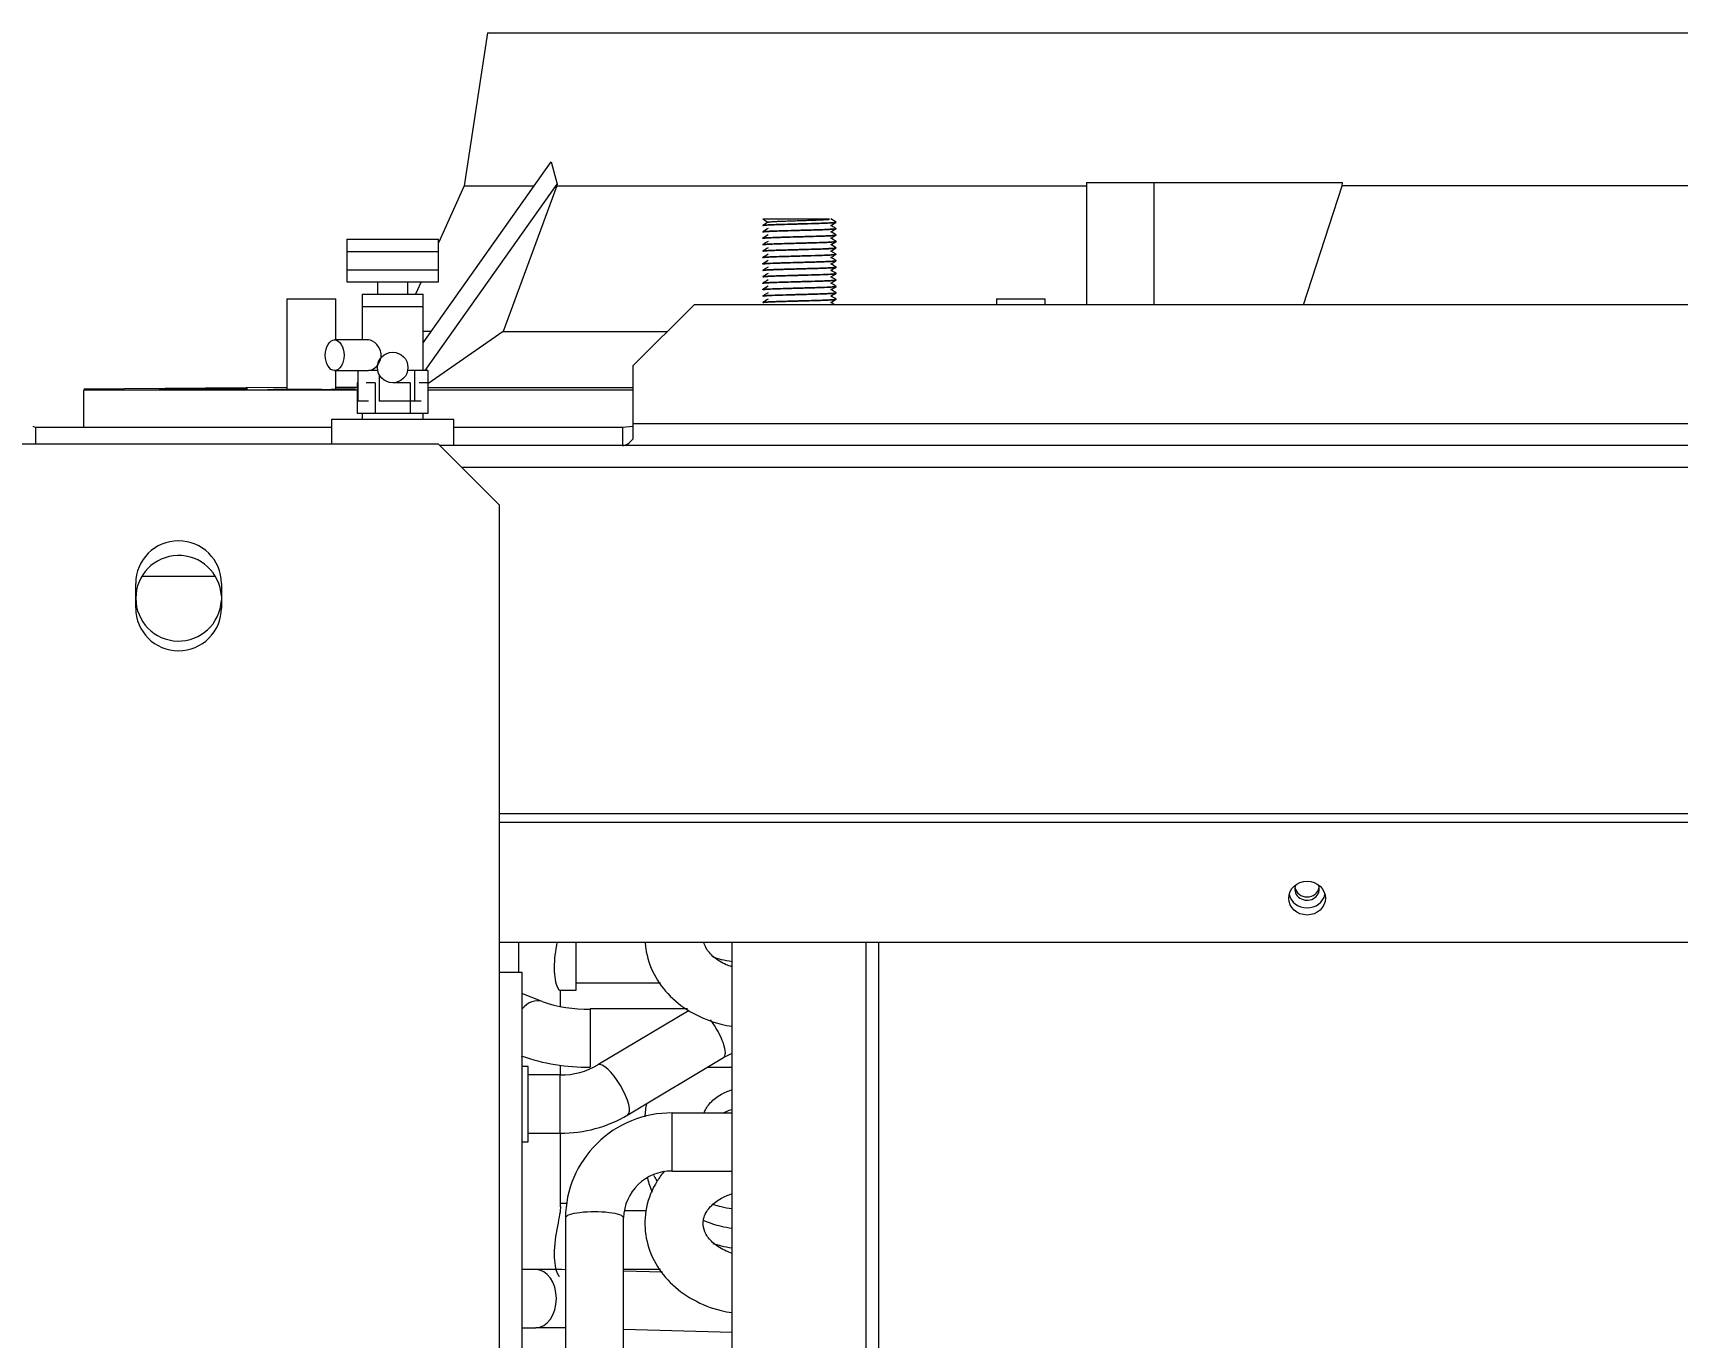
# Model space of a CAD drawing. Header units: millimetres. Extents: x 113490 to 142599, y -20467 to 115.
# Drawn here: x 137139.7 to 137408.5, y -6299.1 to -6085.7 of the extents above; entities that cross this region are included whole.
import ezdxf

# ---------------------------------------------------------------- set-up
doc = ezdxf.new("R2010")
doc.units = ezdxf.units.MM
doc.layers.add('DV2_0', color=7, linetype='Continuous')
doc.styles.get("Standard").update_dxf_attribs({"font": 'msyh.ttf'})
doc.dimstyles.new('ISO-25', dxfattribs={"dimtxt": 2.5, "dimasz": 2.5, "dimexe": 1.25, "dimexo": 0.625, "dimtad": 1, "dimtxsty": 'Standard', "dimcen": 2.5, "dimadec": 0, "dimazin": 0, "dimtfac": 1, "dimtmove": 0, "dimatfit": 3, "dimfxl": 1, "dimarcsym": 0})

# ---------------------------------------------------------------- blocks, each defined once
blk = doc.blocks.new('*D17')
at = {"color": 0, "lineweight": -2}
for p, q in [((137147.04, -5770.18), (136598.76, -5770.18)), ((136628.76, -5830.18), (136628.76, -8268.97)), ((137099.03, -8328.97), (136598.76, -8328.97))]:
    blk.add_line(p, q, dxfattribs=at)
at = {"color": 0}
for points in [[(136618.76, -5830.18), (136638.76, -5830.18), (136628.76, -5770.18)], [(136618.76, -8268.97), (136638.76, -8268.97), (136628.76, -8328.97)]]:
    blk.add_solid(points, dxfattribs=at)
at = {"layer": 'Defpoints', "color": 0}
for p in [(137148.04, -5770.18), (136628.76, -8328.97), (137100.03, -8328.97)]:
    blk.add_point(p, dxfattribs=at)
at = {"color": 0, "insert": (136582.93, -7049.57), "char_height": 50, "attachment_point": 5, "rotation": 90}
blk.add_mtext('2560', dxfattribs=at)

msp = doc.modelspace()

# ---------------------------------------------------------------- linework, layer by layer
at = {"layer": 'DV2_0', "color": 7, "linetype": 'Continuous', "lineweight": 15}
for p, q in [((137214.04, -6085.69), (137210.23, -6110.72)), ((137214.04, -6085.69), (138145.04, -6085.69)), ((137203.54, -6136.37), (137224.44, -6106.81)), ((137224.44, -6106.81), (137225.42, -6110.43)), ((137203.85, -6140.93), (137225.42, -6110.43)), ((137225.42, -6110.43), (137225.38, -6110.72)), ((137311.99, -6110.18), (137323.01, -6110.18)), ((137311.99, -6110.18), (137311.99, -6130.18)), ((137323.01, -6110.18), (137323.01, -6130.18)), ((137323.01, -6110.18), (137353.84, -6110.18)), ((137353.78, -6110.72), (137353.84, -6110.18)), ((137210.23, -6110.72), (137206.04, -6120.04)), ((137210.23, -6110.72), (137221.68, -6110.72)), ((137225.38, -6110.72), (137216.63, -6134.55)), ((137225.38, -6110.72), (137311.99, -6110.72)), ((137347.48, -6130.18), (137353.78, -6110.72)), ((137561.26, -6110.72), (137353.78, -6110.72)), ((137259.04, -6116.17), (137259.44, -6116.4)), ((137259.04, -6117.16), (137259.04, -6117.21)), ((137259.04, -6118.21), (137259.04, -6118.26)), ((137269.96, -6116.18), (137259.07, -6116.18)), ((137259.44, -6116.4), (137259.9, -6116.66)), ((137271.03, -6116.63), (137270.17, -6116.13)), ((137271.03, -6117.68), (137270.17, -6117.18)), ((137271.04, -6117.73), (137271.04, -6117.68)), ((137191.04, -6119.43), (137206.04, -6119.43)), ((137191.04, -6119.43), (137191.04, -6124.43)), ((137206.04, -6124.43), (137206.04, -6119.43)), ((137259.91, -6118.75), (137259.04, -6119.25)), ((137259.04, -6119.26), (137259.04, -6119.31)), ((137259.04, -6120.31), (137259.04, -6120.36)), ((137270.17, -6119.29), (137271.03, -6118.79)), ((137270.17, -6120.34), (137271.03, -6119.84)), ((137271.03, -6120.83), (137270.17, -6120.33)), ((137271.04, -6118.78), (137271.04, -6118.73)), ((137271.04, -6119.83), (137271.04, -6119.78)), ((137271.04, -6120.88), (137271.04, -6120.83)), ((137191.04, -6121.43), (137206.04, -6121.43)), ((137191.04, -6121.43), (137191.04, -6126.43)), ((137206.04, -6126.43), (137206.04, -6121.43)), ((137259.04, -6121.36), (137259.04, -6121.41)), ((137259.04, -6122.41), (137259.04, -6122.46)), ((137259.91, -6122.95), (137259.04, -6123.45)), ((137259.04, -6123.46), (137259.04, -6123.51)), ((137271.03, -6121.88), (137270.17, -6121.38)), ((137271.04, -6121.93), (137271.04, -6121.88)), ((137271.04, -6122.98), (137271.04, -6122.93)), ((137191.04, -6124.43), (137206.04, -6124.43)), ((137191.04, -6126.43), (137206.04, -6126.43)), ((137196.04, -6126.43), (137196.04, -6128.43)), ((137196.04, -6126.43), (137196.04, -6128.43)), ((137201.04, -6128.43), (137201.04, -6126.43)), ((137201.04, -6128.43), (137201.04, -6126.43)), ((137203.17, -6126.43), (137202.27, -6128.43)), ((137259.91, -6124), (137259.04, -6124.5)), ((137259.04, -6124.51), (137259.04, -6124.56)), ((137259.04, -6125.56), (137259.04, -6125.61)), ((137259.04, -6126.61), (137259.04, -6126.66)), ((137270.17, -6125.59), (137271.03, -6125.09)), ((137271.04, -6126.08), (137270.17, -6125.58)), ((137270.17, -6126.64), (137271.03, -6126.14)), ((137271.04, -6124.03), (137271.04, -6123.98)), ((137271.04, -6125.08), (137271.04, -6125.03)), ((137271.04, -6126.13), (137271.04, -6126.08)), ((137181.26, -6129.18), (137189.26, -6129.18)), ((137181.26, -6129.18), (137181.26, -6144.07)), ((137189.26, -6135.93), (137189.26, -6129.18)), ((137193.54, -6128.43), (137203.54, -6128.43)), ((137193.54, -6128.43), (137193.54, -6135.93)), ((137203.54, -6140.93), (137203.54, -6128.43)), ((137259.91, -6127.15), (137259.04, -6127.65)), ((137259.04, -6127.66), (137259.04, -6127.71)), ((137259.91, -6128.2), (137259.04, -6128.7)), ((137259.04, -6128.71), (137259.04, -6128.76)), ((137271.04, -6127.18), (137271.04, -6127.13)), ((137271.04, -6128.23), (137271.04, -6128.18)), ((137271.04, -6129.28), (137271.04, -6129.23)), ((137297.24, -6129.18), (137305.24, -6129.18)), ((137297.24, -6129.18), (137297.24, -6130.18)), ((137305.24, -6130.18), (137305.24, -6129.18)), ((137193.54, -6130.43), (137203.54, -6130.43)), ((137193.54, -6130.43), (137193.54, -6135.93)), ((137203.54, -6140.93), (137203.54, -6130.43)), ((137247.81, -6130.18), (137237.81, -6140.18)), ((139238.39, -6130.18), (137247.81, -6130.18)), ((137259.04, -6129.76), (137259.04, -6129.81)), ((137270.86, -6130.18), (137270.17, -6129.78)), ((137204.82, -6134.55), (137203.54, -6134.55)), ((137216.63, -6134.55), (137204.26, -6143.11)), ((137216.63, -6134.55), (137243.43, -6134.55)), ((137194.59, -6135.93), (137189.05, -6135.93)), ((137189.05, -6140.93), (137194.59, -6140.93)), ((137189.26, -6144), (137189.26, -6140.93)), ((137192.82, -6140.93), (137192.82, -6145.93)), ((137196.09, -6140.93), (137194.59, -6140.93)), ((137196.35, -6141.65), (137196.35, -6145.93)), ((137202.08, -6140.93), (137200.99, -6140.93)), ((137203.17, -6140.93), (137202.08, -6140.93)), ((137202.08, -6140.93), (137202.08, -6145.93)), ((137204.26, -6140.93), (137203.17, -6140.93)), ((137204.26, -6140.93), (137204.26, -6142.93)), ((137237.81, -6140.18), (137237.81, -6149.58)), ((137181.26, -6143.7), (137148.04, -6143.99)), ((137148.04, -6150.18), (137148.04, -6144.16)), ((137192.82, -6144.16), (137148.04, -6144.16)), ((137167.15, -6143.9), (137165.49, -6143.91)), ((137167.98, -6143.91), (137169.65, -6143.9)), ((137186.93, -6144.02), (137188.5, -6144.01)), ((137192.82, -6143.68), (137189.26, -6143.68)), ((137192.82, -6142.93), (137192.76, -6142.93)), ((137192.76, -6142.93), (137192.76, -6147.93)), ((137195.65, -6142.93), (137194.21, -6142.93)), ((137195.65, -6142.93), (137195.65, -6147.93)), ((137201.42, -6142.93), (137198.54, -6142.93)), ((137201.42, -6142.93), (137201.42, -6147.93)), ((137204.31, -6142.93), (137202.87, -6142.93)), ((137204.26, -6143.68), (137237.86, -6143.68)), ((137237.81, -6144.16), (137204.26, -6144.16)), ((137204.31, -6142.93), (137204.31, -6147.93)), ((137194.21, -6147.93), (137192.76, -6147.93)), ((137194.59, -6145.93), (137192.82, -6145.93)), ((137193.54, -6147.93), (137193.54, -6148.93)), ((137193.54, -6147.93), (137193.54, -6148.93)), ((137195.65, -6147.93), (137194.21, -6147.93)), ((137198.54, -6147.93), (137195.65, -6147.93)), ((137199.22, -6145.93), (137196.35, -6145.93)), ((137201.42, -6147.93), (137198.54, -6147.93)), ((137202.08, -6145.93), (137199.22, -6145.93)), ((137202.87, -6147.93), (137201.42, -6147.93)), ((137203.17, -6145.93), (137202.08, -6145.93)), ((137204.31, -6147.93), (137202.87, -6147.93)), ((137203.54, -6148.93), (137203.54, -6147.93)), ((137203.54, -6148.93), (137203.54, -6147.93)), ((137140.14, -6150.18), (137188.54, -6150.18)), ((137140.14, -6150.18), (137140.14, -6152.97)), ((137208.54, -6148.93), (137188.54, -6148.93)), ((137188.54, -6148.93), (137188.54, -6152.97)), ((137208.54, -6153.18), (137208.54, -6148.93)), ((137208.54, -6150.18), (137236.14, -6150.18)), ((137236.14, -6150.18), (137237.81, -6150)), ((137236.14, -6150.18), (137236.14, -6153.18)), ((137237.81, -6149.58), (137237.81, -6152.13)), ((137206.03, -6152.97), (137099.63, -6152.97)), ((137216.03, -6162.97), (137206.03, -6152.97)), ((139223.82, -6153.18), (137206.24, -6153.18)), ((137216.03, -6239.37), (137216.03, -6162.97)), ((137169.57, -6174.63), (137157.51, -6174.63)), ((137156.53, -6179.78), (137156.53, -6175.78)), ((137170.53, -6175.78), (137170.53, -6179.78)), ((139214.03, -6234.47), (137216.03, -6234.47)), ((137219.17, -6239.37), (137219.17, -6234.47)), ((137228.54, -6242.28), (137228.54, -6234.47)), ((137254.04, -6361.59), (137254.04, -6234.47)), ((137278.04, -6361.59), (137278.04, -6234.47)), ((137216.03, -6239.37), (137219.63, -6239.37)), ((137219.63, -6239.37), (137219.63, -7287.37)), ((137228.54, -6241.08), (137242.31, -6241.08)), ((137222.98, -6244.16), (137219.63, -6242.86)), ((137225.81, -6242.28), (137228.54, -6242.28)), ((137225.99, -6244.92), (137225.99, -6242.28)), ((137246.73, -6245.37), (137230.81, -6245.37)), ((137247.03, -6245.6), (137232.1, -6254.53)), ((137220.67, -6254.77), (137219.63, -6254.77)), ((137220.67, -6267.09), (137220.67, -6254.77)), ((137225.99, -6256.17), (137225.99, -6254.54)), ((137236.98, -6262.7), (137252.65, -6253.33)), ((137250.04, -6254.89), (137254.04, -6254.89)), ((137225.94, -6256.17), (137220.67, -6256.17)), ((137254.04, -6262.39), (137244.24, -6262.39)), ((137220.67, -6265.69), (137225.94, -6265.69)), ((137225.99, -6277.73), (137225.99, -6265.68)), ((137219.63, -6267.09), (137220.67, -6267.09)), ((137244.24, -6271.91), (137254.04, -6271.91)), ((137227.03, -6277.21), (137225.99, -6277.21)), ((137226.78, -6279.56), (137226.78, -6353.93)), ((137236.3, -6353.93), (137236.3, -6279.56)), ((137240.03, -6278.41), (137236.4, -6278.41)), ((137236.3, -6287.93), (137242.31, -6287.93)), ((137221.94, -6287.99), (137219.63, -6287.99)), ((137242.66, -6288.4), (137236.3, -6288.24)), ((137242.66, -6288.4), (137236.3, -6288.24)), ((137219.63, -6297.51), (137221.94, -6297.51)), ((137236.3, -6297.76), (137254.04, -6298.22))]:
    msp.add_line(p, q, dxfattribs=at)
at = {"layer": 'DV2_0', "color": 7, "linetype": 'Continuous', "lineweight": 20}
for p, q in [((137237.81, -6149.58), (139248.39, -6149.58)), ((139220.22, -6156.78), (137209.84, -6156.78)), ((139214.03, -6213.46), (137216.03, -6213.46)), ((139214.03, -6214.85), (137216.03, -6214.85)), ((137275.94, -6361.59), (137275.94, -6234.47)), ((137216.03, -7287.37), (137216.03, -6239.37)), ((137230.81, -6245.37), (137230.81, -6254.89)), ((137225.94, -6265.69), (137225.94, -6256.17)), ((137244.24, -6271.91), (137244.24, -6262.39))]:
    msp.add_line(p, q, dxfattribs=at)
at = {"layer": 'DV2_0', "color": 7, "linetype": 'Continuous', "lineweight": 15}
msp.add_circle((137198.54, -6140.43), 2.5, dxfattribs=at)
for centre, radius, start, end in [((137166.56, -6481.29), 337.38, 89.7581, 91.0571), ((137168.62, -5816.31), 327.59, 269.7436, 271.0814), ((137183.96, -6396.28), 252.27, 89.3272, 91.3372), ((137183.97, -6396.59), 252.59, 90.4396, 91.3359), ((137140.14, -6149.57), 0.606, 225.236, 269.764), ((137163.53, -6175.78), 7, 0, 180), ((137163.54, -6178.18), 7, 3.063, 356.937), ((137163.53, -6179.78), 7, 180, 0), ((137230.33, -6222.57), 22.81, 251.2224, 271.2253), ((137258.71, -6263.68), 11.99, 112.9413, 120.3349), ((137230.32, -6222.66), 32.23, 250.4773, 270.8719), ((137226.04, -6244.17), 11.99, 269.5059, 300.3349), ((137226.03, -6244.12), 21.57, 269.7673, 300.5305), ((137244.1, -6279.7), 17.32, 89.5302, 179.534), ((137244.1, -6279.71), 7.81, 89.0078, 178.9144), ((137220.72, -6722.74), 434.76, 89.2093, 89.8391), ((137220.63, -6728.03), 430.52, 89.1906, 89.8268)]:
    msp.add_arc(centre, radius, start, end, dxfattribs=at)
for centre, major_axis, ratio in [((137189.05, -6138.43), (0, 2.5), 0.612781), ((137348.04, -6227.23), (3, 0), 0.922201)]:
    msp.add_ellipse(centre, major_axis=major_axis, ratio=ratio, dxfattribs=at)
for centre, major_axis, start_param, end_param in [((137348.04, -6225.74), (2, 0), 2.765167, 6.283185), ((137348.04, -6225.2), (2, 0), 3.288892, 6.135886), ((137348.04, -6225.74), (2, 0), 0, 0.376426), ((137348.04, -6226.07), (3, 0), 3.352827, 6.071951)]:
    msp.add_ellipse(centre, major_axis=major_axis, ratio=0.922201, start_param=start_param, end_param=end_param, dxfattribs=at)
at = {"layer": 'DV2_0', "color": 7, "linetype": 'Continuous', "lineweight": 20}
for centre, major_axis, ratio, start_param, end_param in [((137221.27, -6248.6), (1.72, 4.44), 0.652095, 0.002274, 1.044332), ((137250.21, -6249.25), (2.44, -4.09), 0.298594, 0, 1.925071), ((137234.54, -6258.61), (2.44, -4.09), 0.298594, 0, 3.135626), ((137234.54, -6258.61), (2.44, -4.09), 0.298594, 6.283011, 6.283185), ((137231.54, -6279.56), (4.76, 0), 0.209871, 0, 3.141593), ((137221.94, -6292.75), (0, 4.76), 0.707107, 3.141593, 6.283185)]:
    msp.add_ellipse(centre, major_axis=major_axis, ratio=ratio, start_param=start_param, end_param=end_param, dxfattribs=at)
at = {"layer": 'DV2_0', "color": 7, "linetype": 'Continuous', "lineweight": 15}
for points, weights, knots in [([(137259.05, -6117.22), (137258.88, -6117.13), (137261.39, -6117.05), (137264.14, -6116.97), (137267.34, -6116.88), (137270.54, -6116.79), (137270.99, -6116.7), (137271.01, -6116.7), (137271.03, -6116.69)], [0.981023741869, 0.876301769548, 1, 0.866025403784, 1, 0.866025403784, 1, 0.991068440336, 0.983327744616], [0.97307593, 0.97307593, 0.97307593, 0.97727273, 0.97727273, 0.98181818, 0.98181818, 0.98636364, 0.98636364, 0.98666666, 0.98666666, 0.98666666]), ([(137259.05, -6118.27), (137258.82, -6118.19), (137261.39, -6118.1), (137264.14, -6118.02), (137267.34, -6117.93), (137270.54, -6117.84), (137270.99, -6117.75), (137271.02, -6117.75), (137271.03, -6117.74)], [0.985354788078, 0.873799063844, 1, 0.866025403784, 1, 0.866025403784, 1, 0.989077344865, 0.979935689988], [0.94571829, 0.94571829, 0.94571829, 0.95, 0.95, 0.95454545, 0.95454545, 0.95909091, 0.95909091, 0.95946149, 0.95946149, 0.95946149]), ([(137259.05, -6117.15), (137259.22, -6117.07), (137261.39, -6117), (137264.14, -6116.92), (137267.34, -6116.83), (137270.54, -6116.74), (137270.99, -6116.65), (137271.05, -6116.64), (137271.03, -6116.63)], [0.958733248429, 0.891504269997, 1, 0.866025403784, 1, 0.866025403784, 1, 0.978064350667, 0.963311745362], [0.97557799, 0.97557799, 0.97557799, 0.979166, 0.979166, 0.98359662, 0.98359662, 0.98802723, 0.98802723, 0.98875266, 0.98875266, 0.98875266]), ([(137259.05, -6118.2), (137259.19, -6118.12), (137261.39, -6118.05), (137264.14, -6117.97), (137267.34, -6117.88), (137270.54, -6117.79), (137270.99, -6117.7), (137271.06, -6117.69), (137271.03, -6117.68)], [0.960741831868, 0.889913983861, 1, 0.866025403784, 1, 0.866025403784, 1, 0.975613279452, 0.96010454258], [0.9489417, 0.9489417, 0.9489417, 0.95258231, 0.95258231, 0.95701293, 0.95701293, 0.96144354, 0.96144354, 0.96225002, 0.96225002, 0.96225002]), ([(137259.91, -6116.67), (137259.78, -6116.58), (137261.91, -6116.5), (137264.27, -6116.42), (137267, -6116.33), (137269.26, -6116.26), (137269.96, -6116.18)], [0.979709491335, 0.877083355793, 1, 0.866025403784, 1, 0.886847543423, 0.964828014894], [0.98760552, 0.98760552, 0.98760552, 0.99172257, 0.99172257, 0.99621, 0.99621, 1, 1, 1]), ([(137259.04, -6119.25), (137259.14, -6119.18), (137261.39, -6119.1), (137264.14, -6119.02), (137267.34, -6118.93), (137270.54, -6118.84), (137270.99, -6118.75), (137271.06, -6118.74), (137271.03, -6118.72)], [0.96362077099, 0.887731890844, 1, 0.866025403784, 1, 0.866025403784, 1, 0.975275627341, 0.959676784755], [0.92228585, 0.92228585, 0.92228585, 0.92599862, 0.92599862, 0.93042923, 0.93042923, 0.93485985, 0.93485985, 0.9356775, 0.9356775, 0.9356775]), ([(137259.04, -6120.3), (137259.18, -6120.22), (137261.39, -6120.15), (137264.14, -6120.07), (137267.34, -6119.98), (137270.54, -6119.89), (137270.99, -6119.8), (137271.05, -6119.79), (137271.03, -6119.78)], [0.96099101927, 0.889720763997, 1, 0.866025403784, 1, 0.866025403784, 1, 0.978249308897, 0.963561039728], [0.89576793, 0.89576793, 0.89576793, 0.89941493, 0.89941493, 0.90384554, 0.90384554, 0.90827616, 0.90827616, 0.90899546, 0.90899546, 0.90899546]), ([(137259.05, -6120.37), (137258.86, -6120.29), (137261.39, -6120.2), (137264.14, -6120.12), (137267.34, -6120.03), (137270.54, -6119.94), (137270.99, -6119.85), (137271.02, -6119.85), (137271.03, -6119.84)], [0.982557147762, 0.875403253317, 1, 0.866025403784, 1, 0.866025403784, 1, 0.988539118275, 0.979039083062], [0.89122726, 0.89122726, 0.89122726, 0.89545455, 0.89545455, 0.9, 0.9, 0.90454545, 0.90454545, 0.9049343, 0.9049343, 0.9049343]), ([(137259.04, -6121.42), (137258.91, -6121.33), (137261.39, -6121.25), (137264.14, -6121.17), (137267.34, -6121.08), (137270.27, -6121), (137270.91, -6120.92)], [0.978800419938, 0.877630434709, 1, 0.866025403784, 1, 0.875816503798, 0.981848901722], [0.8640301, 0.8640301, 0.8640301, 0.86818182, 0.86818182, 0.87272727, 0.87272727, 0.87694054, 0.87694054, 0.87694054]), ([(137259.05, -6121.35), (137259.22, -6121.27), (137261.39, -6121.2), (137264.14, -6121.12), (137267.34, -6121.03), (137270.54, -6120.94), (137270.99, -6120.85), (137271.05, -6120.84), (137271.03, -6120.83)], [0.958902389777, 0.891368011471, 1, 0.866025403784, 1, 0.866025403784, 1, 0.97862403212, 0.96406923804], [0.86923871, 0.86923871, 0.86923871, 0.87283123, 0.87283123, 0.87726185, 0.87726185, 0.88169246, 0.88169246, 0.88239938, 0.88239938, 0.88239938]), ([(137259.06, -6119.3), (137259.26, -6119.22), (137261.39, -6119.15), (137264.14, -6119.07), (137267.34, -6118.98), (137270.54, -6118.89), (137270.99, -6118.8), (137271.02, -6118.8), (137271.03, -6118.79)], [0.956649794821, 0.893220931506, 1, 0.866025403784, 1, 0.866025403784, 1, 0.988298780898, 0.978641509415], [0.9191045, 0.9191045, 0.9191045, 0.92272727, 0.92272727, 0.92727273, 0.92727273, 0.93181818, 0.93181818, 0.93221518, 0.93221518, 0.93221518]), ([(137259.04, -6122.47), (137258.92, -6122.38), (137261.39, -6122.3), (137264.14, -6122.22), (137267.34, -6122.13), (137270.54, -6122.04), (137270.99, -6121.95), (137271.01, -6121.95), (137271.02, -6121.95)], [0.97773006412, 0.878281583923, 1, 0.866025403784, 1, 0.866025403784, 1, 0.992190992635, 0.985292316001], [0.83677946, 0.83677946, 0.83677946, 0.84090909, 0.84090909, 0.84545455, 0.84545455, 0.85, 0.85, 0.85026494, 0.85026494, 0.85026494]), ([(137259.04, -6123.45), (137259.14, -6123.38), (137261.39, -6123.3), (137264.14, -6123.22), (137267.34, -6123.13), (137270.54, -6123.04), (137270.99, -6122.95), (137271.06, -6122.94), (137271.03, -6122.92)], [0.963528278106, 0.887800358436, 1, 0.866025403784, 1, 0.866025403784, 1, 0.975170849879, 0.95954473844], [0.81595334, 0.81595334, 0.81595334, 0.81966385, 0.81966385, 0.82409446, 0.82409446, 0.82852508, 0.82852508, 0.82934619, 0.82934619, 0.82934619]), ([(137259.04, -6123.52), (137258.91, -6123.43), (137261.39, -6123.35), (137264.14, -6123.27), (137267.34, -6123.18), (137270.21, -6123.1), (137270.89, -6123.02)], [0.978572191393, 0.877768633389, 1, 0.866025403784, 1, 0.877814471071, 0.978496618573], [0.80948933, 0.80948933, 0.80948933, 0.81363636, 0.81363636, 0.81818182, 0.81818182, 0.8223273, 0.8223273, 0.8223273]), ([(137259.05, -6122.4), (137259.21, -6122.32), (137261.39, -6122.25), (137264.14, -6122.17), (137267.34, -6122.08), (137270.54, -6121.99), (137270.99, -6121.9), (137271.06, -6121.89), (137271.03, -6121.88)], [0.959674420954, 0.890751649813, 1, 0.866025403784, 1, 0.866025403784, 1, 0.976071131861, 0.960690014513], [0.84263464, 0.84263464, 0.84263464, 0.84624754, 0.84624754, 0.85067816, 0.85067816, 0.85510877, 0.85510877, 0.85590011, 0.85590011, 0.85590011]), ([(137259.04, -6124.5), (137259.17, -6124.43), (137261.39, -6124.35), (137264.14, -6124.27), (137267.34, -6124.18), (137270.54, -6124.09), (137270.99, -6124), (137271.05, -6123.99), (137271.03, -6123.98)], [0.961899223726, 0.889023725439, 1, 0.866025403784, 1, 0.866025403784, 1, 0.977330969723, 0.962333318174], [0.78941011, 0.78941011, 0.78941011, 0.79308016, 0.79308016, 0.79751077, 0.79751077, 0.80194139, 0.80194139, 0.80269106, 0.80269106, 0.80269106]), ([(137259.05, -6124.57), (137258.86, -6124.49), (137261.39, -6124.4), (137264.14, -6124.32), (137267.34, -6124.23), (137270.54, -6124.14), (137270.99, -6124.05), (137271.01, -6124.05), (137271.03, -6124.04)], [0.982388332567, 0.875501484802, 1, 0.866025403784, 1, 0.866025403784, 1, 0.990550869517, 0.982434619586], [0.78213968, 0.78213968, 0.78213968, 0.78636364, 0.78636364, 0.79090909, 0.79090909, 0.79545455, 0.79545455, 0.79577513, 0.79577513, 0.79577513]), ([(137259.05, -6125.62), (137258.81, -6125.54), (137261.39, -6125.45), (137264.14, -6125.37), (137267.34, -6125.28), (137270.54, -6125.19), (137270.99, -6125.1), (137271.02, -6125.1), (137271.03, -6125.09)], [0.985845813824, 0.873521968001, 1, 0.866025403784, 1, 0.866025403784, 1, 0.988645200648, 0.979215116459], [0.7547998, 0.7547998, 0.7547998, 0.75909091, 0.75909091, 0.76363636, 0.76363636, 0.76818182, 0.76818182, 0.76856706, 0.76856706, 0.76856706]), ([(137259.05, -6126.67), (137258.82, -6126.59), (137261.39, -6126.5), (137264.14, -6126.42), (137267.34, -6126.33), (137270.54, -6126.24), (137270.99, -6126.15), (137271.02, -6126.15), (137271.03, -6126.14)], [0.985117216521, 0.873933596837, 1, 0.866025403784, 1, 0.866025403784, 1, 0.988269322338, 0.978592896785], [0.72754103, 0.72754103, 0.72754103, 0.73181818, 0.73181818, 0.73636364, 0.73636364, 0.74090909, 0.74090909, 0.74130709, 0.74130709, 0.74130709]), ([(137259.05, -6125.55), (137259.22, -6125.47), (137261.39, -6125.4), (137264.14, -6125.32), (137267.34, -6125.23), (137270.54, -6125.14), (137270.99, -6125.05), (137271.05, -6125.04), (137271.03, -6125.03)], [0.959041288237, 0.891256448794, 1, 0.866025403784, 1, 0.866025403784, 1, 0.978974024204, 0.964547682528], [0.76290025, 0.76290025, 0.76290025, 0.76649646, 0.76649646, 0.77092708, 0.77092708, 0.77535769, 0.77535769, 0.77605304, 0.77605304, 0.77605304]), ([(137259.05, -6126.6), (137259.22, -6126.52), (137261.39, -6126.45), (137264.14, -6126.37), (137267.34, -6126.28), (137270.54, -6126.19), (137270.99, -6126.1), (137271.06, -6126.09), (137271.03, -6126.08)], [0.959006089549, 0.891284692021, 1, 0.866025403784, 1, 0.866025403784, 1, 0.976699918642, 0.961504266133], [0.73631749, 0.73631749, 0.73631749, 0.73991277, 0.73991277, 0.74434339, 0.74434339, 0.748774, 0.748774, 0.74954455, 0.74954455, 0.74954455]), ([(137259.04, -6127.65), (137259.15, -6127.58), (137261.39, -6127.5), (137264.14, -6127.42), (137267.34, -6127.33), (137270.54, -6127.24), (137270.99, -6127.15), (137271.06, -6127.14), (137271.03, -6127.12)], [0.962997850215, 0.888195026032, 1, 0.866025403784, 1, 0.866025403784, 1, 0.975305323306, 0.959714268854], [0.70963163, 0.70963163, 0.70963163, 0.71332908, 0.71332908, 0.71775969, 0.71775969, 0.72219031, 0.72219031, 0.72300698, 0.72300698, 0.72300698]), ([(137259.05, -6127.72), (137258.87, -6127.63), (137261.39, -6127.55), (137264.14, -6127.47), (137267.34, -6127.38), (137270.54, -6127.29), (137270.99, -6127.2), (137271.02, -6127.2), (137271.03, -6127.19)], [0.981502317943, 0.876019821938, 1, 0.866025403784, 1, 0.866025403784, 1, 0.988808324001, 0.979486459372], [0.70033909, 0.70033909, 0.70033909, 0.70454545, 0.70454545, 0.70909091, 0.70909091, 0.71363636, 0.71363636, 0.71401607, 0.71401607, 0.71401607]), ([(137259.04, -6128.7), (137259.15, -6128.63), (137261.39, -6128.55), (137264.14, -6128.47), (137267.34, -6128.38), (137270.54, -6128.29), (137270.99, -6128.2), (137271.06, -6128.19), (137271.03, -6128.18)], [0.962723643701, 0.888400419771, 1, 0.866025403784, 1, 0.866025403784, 1, 0.976336559166, 0.961032291606], [0.68305473, 0.68305473, 0.68305473, 0.68674539, 0.68674539, 0.691176, 0.691176, 0.69560662, 0.69560662, 0.69638918, 0.69638918, 0.69638918]), ([(137259.04, -6128.77), (137258.92, -6128.68), (137261.39, -6128.6), (137264.14, -6128.52), (137267.34, -6128.43), (137270.25, -6128.35), (137270.91, -6128.27)], [0.97816099858, 0.878018498477, 1, 0.866025403784, 1, 0.876523023233, 0.980649849308], [0.67313417, 0.67313417, 0.67313417, 0.67727273, 0.67727273, 0.68181818, 0.68181818, 0.68600748, 0.68600748, 0.68600748]), ([(137259.04, -6129.82), (137258.92, -6129.73), (137261.39, -6129.65), (137264.14, -6129.57), (137267.34, -6129.48), (137270.54, -6129.39), (137270.99, -6129.3), (137271.01, -6129.3), (137271.02, -6129.3)], [0.97773669785, 0.878277524449, 1, 0.866025403784, 1, 0.866025403784, 1, 0.992384050231, 0.985633976419], [0.64587023, 0.64587023, 0.64587023, 0.65, 0.65, 0.65454545, 0.65454545, 0.65909091, 0.65909091, 0.6593493, 0.6593493, 0.6593493]), ([(137259.05, -6129.75), (137259.21, -6129.67), (137261.39, -6129.6), (137264.14, -6129.52), (137267.34, -6129.43), (137270.54, -6129.34), (137270.99, -6129.25), (137271.05, -6129.24), (137271.03, -6129.23)], [0.959478114394, 0.890907518402, 1, 0.866025403784, 1, 0.866025403784, 1, 0.979048937164, 0.964650564858], [0.65655394, 0.65655394, 0.65655394, 0.66016169, 0.66016169, 0.66459231, 0.66459231, 0.66902293, 0.66902293, 0.66971579, 0.66971579, 0.66971579])]:
    msp.add_rational_spline(points, weights, degree=2, knots=knots, dxfattribs=at)
for points in [[(137259.91, -6117.7), (137259.62, -6117.87), (137259.33, -6118.03), (137259.04, -6118.2)], [(137259.91, -6116.65), (137259.63, -6116.82), (137259.34, -6116.98), (137259.05, -6117.15)], [(137270.16, -6117.19), (137270.45, -6117.03), (137270.74, -6116.86), (137271.03, -6116.69)], [(137270.16, -6118.24), (137270.45, -6118.07), (137270.74, -6117.91), (137271.03, -6117.74)], [(137271.03, -6118.73), (137270.74, -6118.56), (137270.45, -6118.39), (137270.16, -6118.22)], [(137259.91, -6119.8), (137259.62, -6119.97), (137259.33, -6120.14), (137259.04, -6120.3)], [(137259.91, -6120.85), (137259.63, -6121.02), (137259.34, -6121.18), (137259.05, -6121.35)], [(137271.03, -6119.77), (137270.74, -6119.61), (137270.45, -6119.44), (137270.16, -6119.27)], [(137270.16, -6121.39), (137270.45, -6121.23), (137270.74, -6121.06), (137271.03, -6120.89)], [(137259.91, -6121.9), (137259.62, -6122.07), (137259.33, -6122.23), (137259.05, -6122.4)], [(137270.16, -6122.45), (137270.45, -6122.28), (137270.73, -6122.11), (137271.02, -6121.94)], [(137271.03, -6122.93), (137270.74, -6122.76), (137270.45, -6122.59), (137270.16, -6122.42)], [(137270.16, -6123.5), (137270.45, -6123.33), (137270.73, -6123.16), (137271.02, -6122.99)], [(137271.03, -6123.97), (137270.74, -6123.81), (137270.45, -6123.64), (137270.16, -6123.47)], [(137259.91, -6125.05), (137259.62, -6125.22), (137259.34, -6125.38), (137259.05, -6125.55)], [(137259.91, -6126.1), (137259.63, -6126.27), (137259.34, -6126.43), (137259.05, -6126.6)], [(137270.16, -6124.54), (137270.45, -6124.38), (137270.74, -6124.21), (137271.03, -6124.04)], [(137271.03, -6127.13), (137270.74, -6126.96), (137270.45, -6126.79), (137270.16, -6126.63)], [(137271.03, -6125.03), (137270.74, -6124.86), (137270.45, -6124.69), (137270.17, -6124.53)], [(137259.91, -6129.25), (137259.62, -6129.42), (137259.33, -6129.58), (137259.05, -6129.75)], [(137271.03, -6128.17), (137270.74, -6128.01), (137270.45, -6127.84), (137270.16, -6127.67)], [(137270.16, -6128.74), (137270.45, -6128.58), (137270.74, -6128.41), (137271.03, -6128.24)], [(137271.03, -6129.23), (137270.74, -6129.06), (137270.45, -6128.89), (137270.16, -6128.72)], [(137270.16, -6129.8), (137270.44, -6129.63), (137270.73, -6129.46), (137271.02, -6129.3)], [(137270.17, -6127.69), (137270.45, -6127.52), (137270.74, -6127.36), (137271.03, -6127.19)], [(137225.4, -6234.46), (137225.15, -6235.79), (137224.94, -6237.29), (137224.94, -6238.63)], [(137240.04, -6260.87), (137239.89, -6261.58), (137239.81, -6262.31), (137239.78, -6263.04)], [(137240.18, -6273.06), (137240.38, -6273.83), (137240.65, -6274.59), (137240.99, -6275.32)]]:
    msp.add_open_spline(points, degree=3, dxfattribs=at)
for points, knots in [([(137194.59, -6140.93), (137194.99, -6140.93), (137195.51, -6140.65), (137196.34, -6139.73), (137196.65, -6139.09), (137196.65, -6137.75), (137196.34, -6137.11), (137195.51, -6136.21), (137194.99, -6135.93), (137194.59, -6135.93), (137194.59, -6135.93), (137194.58, -6135.93)], [0, 0, 0, 0, 0.125, 0.125, 0.25, 0.25, 0.375, 0.375, 0.5, 0.5, 0.5001047, 0.5001047, 0.5001047, 0.5001047]), ([(137189.32, -6143.96), (137189.42, -6143.96), (137189.87, -6143.96), (137190.61, -6143.96), (137191.4, -6143.95), (137192, -6143.95), (137192.36, -6143.95), (137192.49, -6143.96), (137192.37, -6143.96), (137192, -6143.97), (137191.41, -6143.98), (137190.61, -6143.99), (137189.8, -6144), (137189.16, -6144), (137188.83, -6144.01), (137188.64, -6144.01), (137188.54, -6144.01), (137188.5, -6144.01)], [0.2958781, 0.2958781, 0.2958781, 0.2958781, 0.31314, 0.3754031, 0.4376888, 0.5, 0.5623113, 0.6245969, 0.68686, 0.7491446, 0.8115413, 0.8741616, 0.9370229, 0.9685055, 0.9842518, 0.9921259, 1, 1, 1, 1]), ([(137192.45, -6143.96), (137192.45, -6143.96), (137192.45, -6143.96), (137192.36, -6143.95), (137192, -6143.95), (137191.4, -6143.95), (137190.61, -6143.96), (137189.87, -6143.96), (137189.42, -6143.96), (137189.32, -6143.96)], [0.3750371, 0.3750371, 0.3750371, 0.3750371, 0.3754031, 0.4376888, 0.5, 0.5623113, 0.6245969, 0.68686, 0.7041219, 0.7041219, 0.7041219, 0.7041219]), ([(137236.14, -6153.18), (137236.42, -6153.18), (137236.69, -6153.09), (137237.25, -6152.73), (137237.53, -6152.46), (137237.81, -6152.13)], [0, 0, 0, 0, 0.5, 0.5, 1, 1, 1, 1]), ([(137239.81, -6234.48), (137239.83, -6234.82), (137240.02, -6236.62), (137241.06, -6239.77), (137243.77, -6243.43), (137247.54, -6246.24), (137251.25, -6247.72), (137253.41, -6248.11), (137254.02, -6248.2)], [0.5177588, 0.5177588, 0.5177588, 0.5177588, 0.5389954, 0.6295725, 0.7196218, 0.8113718, 0.9055017, 0.9407958, 0.9407958, 0.9407958, 0.9407958]), ([(137253.98, -6238.47), (137253.67, -6238.37), (137252.53, -6237.95), (137250.9, -6236.92), (137249.8, -6235.56), (137249.48, -6234.77), (137249.4, -6234.45)], [0.1225192, 0.1225192, 0.1225192, 0.1225192, 0.1597878, 0.2625505, 0.3669927, 0.4366939, 0.4366939, 0.4366939, 0.4366939]), ([(137250.86, -6236.86), (137251.32, -6237.01), (137252.37, -6237.32), (137253.41, -6237.5), (137254.02, -6237.59)], [0.8780246, 0.8780246, 0.8780246, 0.8780246, 0.90550173, 0.94079577, 0.94079577, 0.94079577, 0.94079577]), ([(137224.94, -6238.63), (137224.94, -6240.09), (137225.2, -6241.25), (137225.61, -6242.13), (137225.73, -6242.27), (137225.83, -6242.27)], [0, 0, 0, 0, 0.125, 0.125, 0.1870962, 0.1870962, 0.1870962, 0.1870962]), ([(137249.46, -6262.4), (137249.53, -6262.16), (137249.86, -6261.42), (137250.92, -6260.11), (137252.57, -6259.1), (137253.68, -6258.69), (137253.98, -6258.59)], [0.5784462, 0.5784462, 0.5784462, 0.5784462, 0.6319137, 0.7415815, 0.8416159, 0.877433, 0.877433, 0.877433, 0.877433]), ([(137252.6, -6262.35), (137252.77, -6262.27), (137253.21, -6262.06), (137253.68, -6261.89), (137253.98, -6261.79)], [0.81940406, 0.81940406, 0.81940406, 0.81940406, 0.84161594, 0.87743298, 0.87743298, 0.87743298, 0.87743298]), ([(137242.95, -6271.88), (137242.53, -6272.4), (137241.2, -6274.24), (137239.78, -6277.76), (137239.65, -6282.34), (137241.06, -6286.61), (137243.77, -6290.27), (137247.54, -6293.09), (137251.25, -6294.57), (137253.41, -6294.96), (137254.02, -6295.04)], [0.3092504, 0.3092504, 0.3092504, 0.3092504, 0.3494831, 0.4459674, 0.5389954, 0.6295725, 0.7196218, 0.8113718, 0.9055017, 0.9407958, 0.9407958, 0.9407958, 0.9407958]), ([(137241.23, -6272.62), (137241.25, -6272.65), (137241.4, -6272.95), (137241.57, -6273.25), (137241.73, -6273.51)], [0.6275151, 0.6275151, 0.6275151, 0.6275151, 0.62957248, 0.64819209, 0.64819209, 0.64819209, 0.64819209]), ([(137253.98, -6285.32), (137253.67, -6285.22), (137252.53, -6284.79), (137250.9, -6283.77), (137249.61, -6282.17), (137249.16, -6280.53), (137249.48, -6278.9), (137250.92, -6277.13), (137252.57, -6276.11), (137253.68, -6275.7), (137253.98, -6275.61)], [0.1225192, 0.1225192, 0.1225192, 0.1225192, 0.1597878, 0.2625505, 0.3669927, 0.4836914, 0.6319137, 0.7415815, 0.8416159, 0.877433, 0.877433, 0.877433, 0.877433]), ([(137225.99, -6277.67), (137225.99, -6278.28), (137225.74, -6279.48), (137225.2, -6282.34), (137224.94, -6284.01), (137224.94, -6285.47)], [0.75, 0.75, 0.75, 0.75, 0.875, 0.875, 1, 1, 1, 1]), ([(137250.98, -6277.34), (137251.4, -6277.48), (137252.41, -6277.76), (137253.41, -6277.95), (137254.02, -6278.03)], [0.88043186, 0.88043186, 0.88043186, 0.88043186, 0.90550173, 0.94079577, 0.94079577, 0.94079577, 0.94079577]), ([(137249.43, -6279.97), (137250.35, -6280.36), (137251.88, -6280.87), (137253.41, -6281.15), (137254.02, -6281.23)], [0.8490829, 0.8490829, 0.8490829, 0.8490829, 0.90550173, 0.94079577, 0.94079577, 0.94079577, 0.94079577]), ([(137250.86, -6283.71), (137251.32, -6283.86), (137252.37, -6284.16), (137253.41, -6284.35), (137254.02, -6284.44)], [0.8780246, 0.8780246, 0.8780246, 0.8780246, 0.90550173, 0.94079577, 0.94079577, 0.94079577, 0.94079577]), ([(137224.94, -6285.47), (137224.94, -6286.94), (137225.2, -6288.1), (137225.61, -6288.97), (137225.73, -6289.12), (137225.83, -6289.12)], [0, 0, 0, 0, 0.125, 0.125, 0.1870962, 0.1870962, 0.1870962, 0.1870962])]:
    msp.add_open_spline(points, degree=3, knots=knots, dxfattribs=at)

# ---------------------------------------------------------------- dimensions: what is measured, and where the dimension line sits
at = {"color": 1}
dim = msp.add_linear_dim(base=(136628.76, -8328.97), p1=(137148.04, -5770.18), p2=(137100.03, -8328.97), angle=90, text='2560', dimstyle='ISO-25', override={"dimtxt": 50, "dimasz": 60, "dimexe": 30, "dimexo": 1, "dimgap": 20, "dimdec": 0}, dxfattribs=at)
dim.commit()
dim.dimension.update_dxf_attribs({"geometry": '*D17', "text_midpoint": (136582.93, -7049.57)})

doc.saveas('drawing.dxf')
